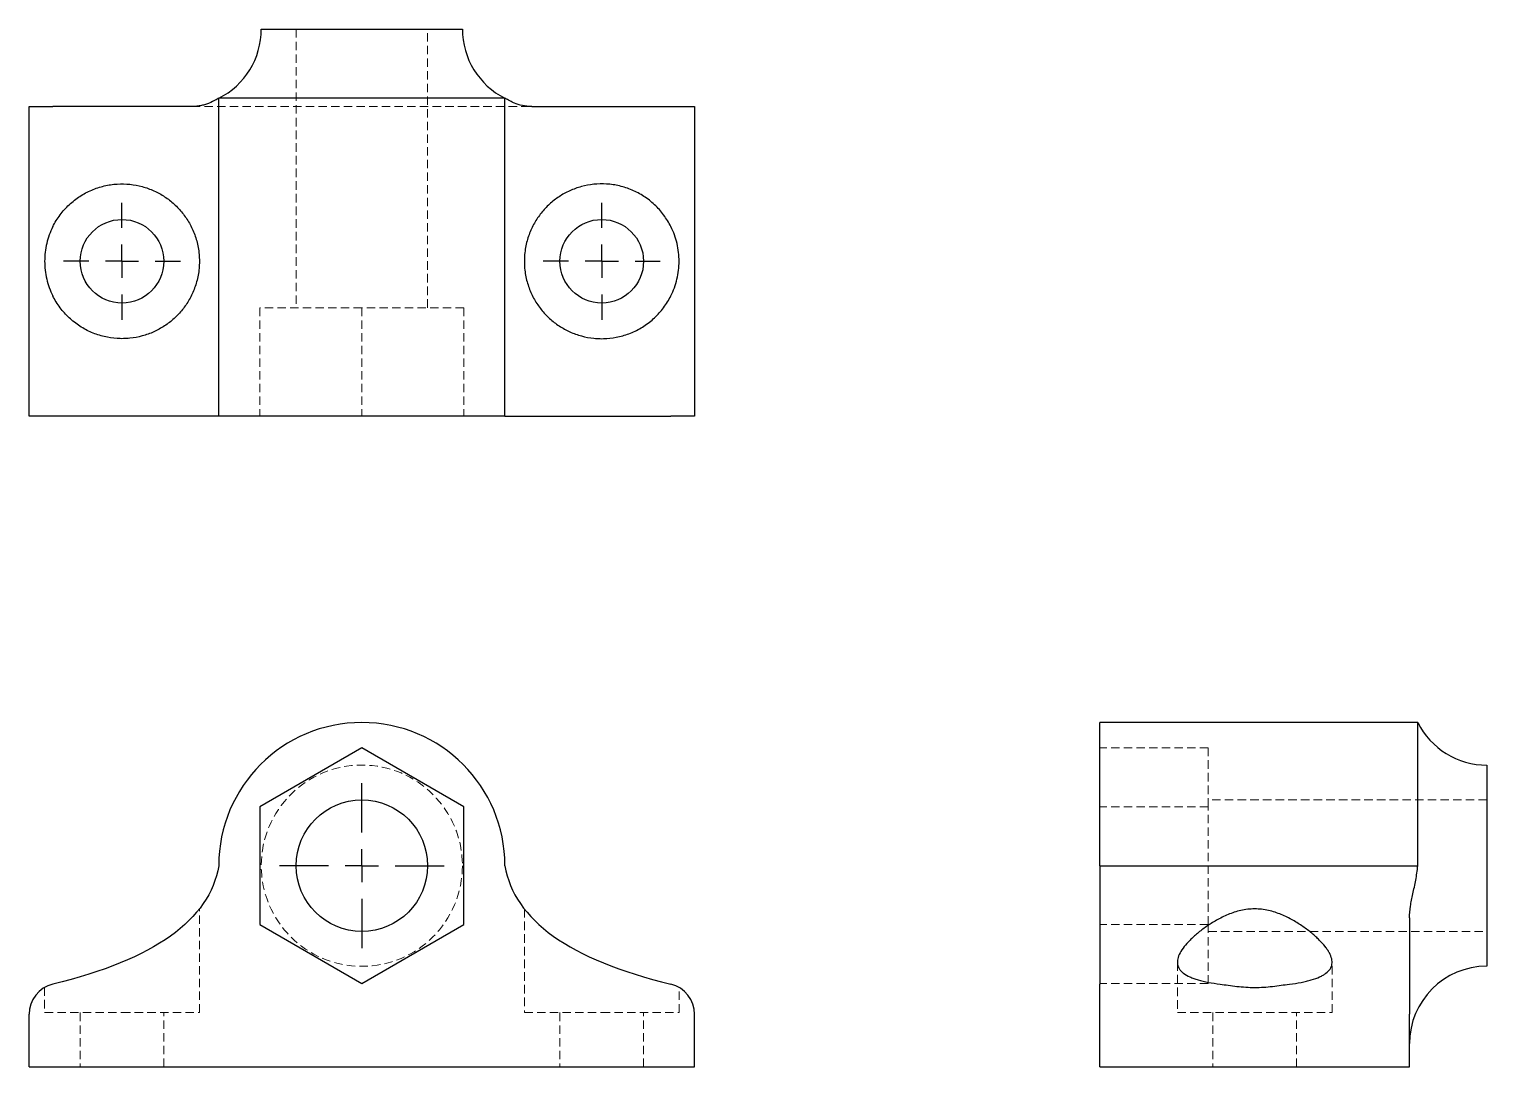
# Model space of a CAD drawing. Header units: millimetres. Extents: x 33 to 252, y 31 to 187.
import ezdxf

# ---------------------------------------------------------------- set-up
doc = ezdxf.new("R2010")
doc.units = ezdxf.units.MM
doc.linetypes.add('HIDDEN', pattern=[1.905, 1.27, -0.635])
doc.layers.add('10', color=7, linetype='Continuous')

# ---------------------------------------------------------------- blocks, each defined once
blk = doc.blocks.new('SW_CENTERMARKSYMBOL_0')
at = {"layer": '10', "color": 0}
for p, q in [((0, 5), (0, 12.38)), ((0, 0), (0, 2.5)), ((-5, 0), (-12.38, 0)), ((0, 0), (-2.5, 0)), ((0, 0), (0, -2.5)), ((0, 0), (2.5, 0)), ((5, 0), (12.38, 0)), ((0, -5), (0, -12.38))]:
    blk.add_line(p, q, dxfattribs=at)
blk = doc.blocks.new('SW_CENTERMARKSYMBOL_1')
at = {"layer": '10', "color": 0}
for p, q in [((0, 5), (0, 8.78)), ((0, 0), (0, 2.5)), ((-5, 0), (-8.78, 0)), ((0, 0), (-2.5, 0)), ((0, 0), (0, -2.5)), ((0, 0), (2.5, 0)), ((5, 0), (8.78, 0)), ((0, -5), (0, -8.78))]:
    blk.add_line(p, q, dxfattribs=at)
blk = doc.blocks.new('SW_CENTERMARKSYMBOL_2')
at = {"layer": '10', "color": 0}
for p, q in [((0, 5), (0, 8.78)), ((0, 0), (0, 2.5)), ((-5, 0), (-8.78, 0)), ((0, 0), (-2.5, 0)), ((0, 0), (0, -2.5)), ((0, 0), (2.5, 0)), ((5, 0), (8.78, 0)), ((0, -5), (0, -8.78))]:
    blk.add_line(p, q, dxfattribs=at)

msp = doc.modelspace()

# ---------------------------------------------------------------- linework, layer by layer
at = {"color": 7, "linetype": 'Continuous', "lineweight": 25}
for p, q in [((67.88, 187.07), (98.12, 187.07)), ((33, 128.93), (33, 175.44)), ((33, 175.44), (36.55, 175.44)), ((104.51, 176.69), (61.49, 176.69)), ((61.49, 128.93), (61.49, 176.69)), ((104.51, 128.93), (104.51, 176.69)), ((129.45, 175.44), (133, 175.44)), ((133, 175.44), (133, 128.93)), ((36.55, 128.93), (33, 128.93)), ((104.51, 128.93), (61.49, 128.93)), ((133, 128.93), (129.45, 128.93)), ((241.69, 82.87), (193.93, 82.87)), ((193.93, 61.36), (193.93, 82.87)), ((241.69, 61.36), (241.69, 82.87)), ((83, 79.08), (67.65, 70.22)), ((98.35, 70.22), (83, 79.08)), ((252.07, 76.48), (252.07, 46.24)), ((67.65, 70.22), (67.65, 52.5)), ((98.35, 52.5), (98.35, 70.22)), ((193.93, 61.36), (241.69, 61.36)), ((67.65, 52.5), (83, 43.64)), ((83, 43.64), (98.35, 52.5)), ((193.93, 39.03), (193.93, 43.55)), ((240.44, 43.55), (240.44, 39.03)), ((33, 31.13), (33, 39.03)), ((133, 31.13), (133, 39.03)), ((193.93, 31.13), (193.93, 39.03)), ((240.44, 31.13), (240.44, 39.03)), ((33, 31.13), (133, 31.13)), ((193.93, 31.13), (240.44, 31.13))]:
    msp.add_line(p, q, dxfattribs=at)
at = {"color": 7, "linetype": 'HIDDEN', "lineweight": 18}
for p, q in [((73.12, 187.07), (73.12, 145.21)), ((92.88, 145.21), (92.88, 187.07)), ((57.43, 175.44), (108.57, 175.44)), ((83, 145.21), (67.65, 145.21)), ((67.65, 145.21), (67.65, 128.93)), ((98.35, 145.21), (83, 145.21)), ((83, 145.21), (83, 128.93)), ((98.35, 145.21), (98.35, 128.93)), ((210.21, 79.08), (193.93, 79.08)), ((210.21, 70.22), (210.21, 79.08)), ((210.21, 70.22), (193.93, 70.22)), ((252.07, 71.24), (210.21, 71.24)), ((210.21, 52.5), (210.21, 70.22)), ((58.58, 39.27), (58.58, 54.86)), ((107.42, 54.86), (107.42, 39.27)), ((210.21, 52.5), (193.93, 52.5)), ((210.21, 43.64), (210.21, 52.5)), ((210.21, 51.48), (252.07, 51.48)), ((205.56, 46.85), (205.56, 39.27)), ((228.81, 39.27), (228.81, 46.85)), ((35.33, 43.08), (35.33, 39.27)), ((130.67, 39.27), (130.67, 43.08)), ((210.21, 43.64), (193.93, 43.64)), ((35.33, 39.27), (46.95, 39.27)), ((40.67, 39.27), (40.67, 31.13)), ((46.95, 39.27), (58.58, 39.27)), ((53.23, 31.13), (53.23, 39.27)), ((107.42, 39.27), (119.05, 39.27)), ((112.77, 39.27), (112.77, 31.13)), ((119.05, 39.27), (130.67, 39.27)), ((125.33, 31.13), (125.33, 39.27)), ((205.56, 39.27), (228.81, 39.27)), ((210.91, 39.27), (210.91, 31.13)), ((223.47, 31.13), (223.47, 39.27))]:
    msp.add_line(p, q, dxfattribs=at)
at = {"color": 7, "linetype": 'Continuous', "lineweight": 25}
for centre, radius in [((46.95, 152.19), 6.28), ((119.05, 152.19), 6.28), ((83, 61.36), 9.88)]:
    msp.add_circle(centre, radius, dxfattribs=at)
at = {"color": 7, "linetype": 'HIDDEN', "lineweight": 18}
msp.add_circle((83, 61.36), 15.12, dxfattribs=at)
at = {"color": 7, "linetype": 'Continuous', "lineweight": 25}
for centre, radius, start, end in [((56.26, 187.07), 11.63, 296.7437, 0), ((109.74, 187.07), 11.63, 180, 243.2561), ((83, 61.36), 21.51, 0, 180), ((252.07, 88.1), 11.63, 206.7437, 270), ((252.07, 34.62), 11.63, 90, 180), ((37.65, 39.03), 4.65, 103.635, 180), ((128.35, 39.03), 4.65, 0, 76.365)]:
    msp.add_arc(centre, radius, start, end, dxfattribs=at)
for points in [[(57.43, 175.44), (53.37, 175.44), (46.41, 175.44), (36.55, 175.44)], [(108.57, 175.44), (112.63, 175.44), (119.59, 175.44), (129.45, 175.44)], [(61.49, 128.93), (60.12, 128.93), (51.81, 128.93), (36.55, 128.93)], [(104.51, 128.93), (105.88, 128.93), (114.19, 128.93), (129.45, 128.93)], [(61.49, 61.36), (60.12, 53.19), (51.81, 47.25), (36.55, 43.55)], [(104.51, 61.36), (105.88, 53.19), (114.19, 47.25), (129.45, 43.55)], [(193.93, 61.36), (193.93, 53.19), (193.93, 47.25), (193.93, 43.55)], [(240.44, 53.53), (240.44, 49.27), (240.44, 45.94), (240.44, 43.55)]]:
    msp.add_open_spline(points, degree=3, dxfattribs=at)
for points, knots in [([(61.49, 176.69), (61.36, 176.62), (61.18, 176.51), (60.71, 176.25), (60.41, 176.1), (59.89, 175.89), (59.71, 175.82), (59.31, 175.69), (59.1, 175.64), (58.44, 175.5), (57.96, 175.44), (57.43, 175.44)], [0, 0, 0, 0, 0.25, 0.25, 0.5, 0.5, 0.625, 0.625, 0.75, 0.75, 1, 1, 1, 1]), ([(108.57, 175.44), (108.04, 175.44), (107.56, 175.5), (106.68, 175.69), (106.29, 175.81), (105.76, 176.03), (105.6, 176.1), (105.31, 176.25), (105.18, 176.32), (104.82, 176.51), (104.64, 176.62), (104.51, 176.69)], [0, 0, 0, 0, 0.25, 0.25, 0.5, 0.5, 0.625, 0.625, 0.75, 0.75, 1, 1, 1, 1]), ([(36.55, 157.39), (36.87, 158.01), (37.23, 158.6), (37.85, 159.42), (38.06, 159.69), (38.52, 160.2), (38.76, 160.45), (39.52, 161.15), (40.05, 161.57), (40.9, 162.12), (41.19, 162.29), (41.78, 162.61), (42.09, 162.75), (43.01, 163.15), (43.64, 163.35), (44.6, 163.58), (44.92, 163.64), (45.57, 163.74), (45.89, 163.77), (46.87, 163.83), (47.52, 163.82), (48.78, 163.69), (49.4, 163.57), (50.3, 163.33), (50.6, 163.23), (51.18, 163.02), (51.47, 162.9), (52.32, 162.52), (52.85, 162.23), (53.61, 161.72), (53.86, 161.55), (54.34, 161.17), (54.57, 160.98), (55.25, 160.36), (55.66, 159.91), (56.42, 158.96), (56.77, 158.46), (57.23, 157.64), (57.37, 157.36), (57.64, 156.78), (57.76, 156.48), (57.99, 155.87), (58.09, 155.56), (58.26, 154.91), (58.34, 154.58), (58.52, 153.57), (58.58, 152.88), (58.58, 151.47), (58.52, 150.78), (58.33, 149.77), (58.26, 149.44), (58.08, 148.8), (57.98, 148.49), (57.76, 147.88), (57.64, 147.58), (57.37, 147.01), (57.22, 146.72), (56.76, 145.9), (56.41, 145.4), (55.65, 144.45), (55.24, 144), (54.56, 143.39), (54.33, 143.19), (53.85, 142.82), (53.6, 142.64), (52.84, 142.14), (52.3, 141.84), (51.18, 141.34), (50.59, 141.12), (49.38, 140.8), (48.77, 140.68), (47.82, 140.59), (47.5, 140.57), (46.85, 140.55), (46.53, 140.56), (45.56, 140.62), (44.92, 140.72), (43.96, 140.94), (43.64, 141.03), (43.01, 141.24), (42.7, 141.36), (41.77, 141.75), (41.18, 142.07), (40.34, 142.62), (40.06, 142.81), (39.52, 143.23), (39.26, 143.46), (38.51, 144.16), (38.06, 144.67), (37.24, 145.76), (36.87, 146.36), (36.55, 146.98)], [0, 0, 0, 0, 0.03125, 0.03125, 0.046875, 0.046875, 0.0625, 0.0625, 0.09375, 0.09375, 0.109375, 0.109375, 0.125, 0.125, 0.15625, 0.15625, 0.171875, 0.171875, 0.1875, 0.1875, 0.21875, 0.21875, 0.25, 0.25, 0.265625, 0.265625, 0.28125, 0.28125, 0.3125, 0.3125, 0.328125, 0.328125, 0.34375, 0.34375, 0.375, 0.375, 0.40625, 0.40625, 0.421875, 0.421875, 0.4375, 0.4375, 0.453125, 0.453125, 0.46875, 0.46875, 0.5, 0.5, 0.53125, 0.53125, 0.546875, 0.546875, 0.5625, 0.5625, 0.578125, 0.578125, 0.59375, 0.59375, 0.625, 0.625, 0.65625, 0.65625, 0.671875, 0.671875, 0.6875, 0.6875, 0.71875, 0.71875, 0.75, 0.75, 0.78125, 0.78125, 0.796875, 0.796875, 0.8125, 0.8125, 0.84375, 0.84375, 0.859375, 0.859375, 0.875, 0.875, 0.90625, 0.90625, 0.921875, 0.921875, 0.9375, 0.9375, 0.96875, 0.96875, 1, 1, 1, 1]), ([(129.45, 157.39), (129.13, 158.01), (128.77, 158.6), (128.15, 159.42), (127.94, 159.69), (127.48, 160.2), (127.24, 160.45), (126.48, 161.15), (125.95, 161.57), (125.1, 162.12), (124.81, 162.29), (124.22, 162.61), (123.91, 162.75), (122.99, 163.15), (122.36, 163.35), (121.4, 163.58), (121.08, 163.64), (120.43, 163.74), (120.11, 163.77), (119.13, 163.83), (118.48, 163.82), (117.22, 163.69), (116.6, 163.57), (115.7, 163.33), (115.4, 163.23), (114.82, 163.02), (114.53, 162.9), (113.68, 162.52), (113.15, 162.23), (112.39, 161.72), (112.14, 161.55), (111.66, 161.17), (111.43, 160.98), (110.75, 160.36), (110.34, 159.91), (109.58, 158.96), (109.23, 158.46), (108.77, 157.64), (108.63, 157.36), (108.36, 156.78), (108.24, 156.48), (108.01, 155.87), (107.91, 155.56), (107.74, 154.91), (107.66, 154.58), (107.48, 153.57), (107.42, 152.88), (107.42, 151.47), (107.48, 150.78), (107.67, 149.77), (107.74, 149.44), (107.92, 148.8), (108.02, 148.49), (108.24, 147.88), (108.36, 147.58), (108.63, 147.01), (108.78, 146.72), (109.24, 145.9), (109.59, 145.4), (110.35, 144.45), (110.76, 144), (111.44, 143.39), (111.67, 143.19), (112.15, 142.82), (112.4, 142.64), (113.16, 142.14), (113.7, 141.84), (114.82, 141.34), (115.41, 141.12), (116.62, 140.8), (117.23, 140.68), (118.18, 140.59), (118.5, 140.57), (119.15, 140.55), (119.47, 140.56), (120.44, 140.62), (121.08, 140.72), (122.04, 140.94), (122.36, 141.03), (122.99, 141.24), (123.3, 141.36), (124.23, 141.75), (124.82, 142.07), (125.66, 142.62), (125.94, 142.81), (126.48, 143.23), (126.74, 143.46), (127.49, 144.16), (127.94, 144.67), (128.76, 145.76), (129.13, 146.36), (129.45, 146.98)], [0, 0, 0, 0, 0.03125, 0.03125, 0.046875, 0.046875, 0.0625, 0.0625, 0.09375, 0.09375, 0.109375, 0.109375, 0.125, 0.125, 0.15625, 0.15625, 0.171875, 0.171875, 0.1875, 0.1875, 0.21875, 0.21875, 0.25, 0.25, 0.265625, 0.265625, 0.28125, 0.28125, 0.3125, 0.3125, 0.328125, 0.328125, 0.34375, 0.34375, 0.375, 0.375, 0.40625, 0.40625, 0.421875, 0.421875, 0.4375, 0.4375, 0.453125, 0.453125, 0.46875, 0.46875, 0.5, 0.5, 0.53125, 0.53125, 0.546875, 0.546875, 0.5625, 0.5625, 0.578125, 0.578125, 0.59375, 0.59375, 0.625, 0.625, 0.65625, 0.65625, 0.671875, 0.671875, 0.6875, 0.6875, 0.71875, 0.71875, 0.75, 0.75, 0.78125, 0.78125, 0.796875, 0.796875, 0.8125, 0.8125, 0.84375, 0.84375, 0.859375, 0.859375, 0.875, 0.875, 0.90625, 0.90625, 0.921875, 0.921875, 0.9375, 0.9375, 0.96875, 0.96875, 1, 1, 1, 1]), ([(36.55, 157.39), (36.15, 156.58), (35.85, 155.74), (35.54, 154.43), (35.46, 153.99), (35.35, 153.09), (35.33, 152.64), (35.33, 151.74), (35.35, 151.29), (35.45, 150.4), (35.53, 149.96), (35.84, 148.64), (36.15, 147.79), (36.55, 146.98)], [0, 0, 0, 0, 0.25, 0.25, 0.375, 0.375, 0.5, 0.5, 0.625, 0.625, 0.75, 0.75, 1, 1, 1, 1]), ([(129.45, 146.98), (129.85, 147.79), (130.15, 148.63), (130.46, 149.94), (130.54, 150.38), (130.65, 151.29), (130.67, 151.74), (130.67, 152.63), (130.65, 153.08), (130.55, 153.97), (130.47, 154.42), (130.16, 155.74), (129.85, 156.58), (129.45, 157.39)], [0, 0, 0, 0, 0.25, 0.25, 0.375, 0.375, 0.5, 0.5, 0.625, 0.625, 0.75, 0.75, 1, 1, 1, 1]), ([(240.44, 53.53), (240.44, 54.08), (240.5, 54.65), (240.69, 55.85), (240.81, 56.48), (241.03, 57.47), (241.1, 57.81), (241.25, 58.49), (241.32, 58.83), (241.51, 59.89), (241.62, 60.61), (241.69, 61.36)], [0, 0, 0, 0, 0.25, 0.25, 0.5, 0.5, 0.625, 0.625, 0.75, 0.75, 1, 1, 1, 1]), ([(222.39, 43.55), (223.01, 43.63), (223.6, 43.72), (224.42, 43.87), (224.69, 43.93), (225.2, 44.05), (225.45, 44.12), (226.15, 44.32), (226.57, 44.47), (227.12, 44.72), (227.29, 44.81), (227.61, 44.99), (227.75, 45.09), (228.15, 45.38), (228.35, 45.6), (228.58, 45.94), (228.64, 46.06), (228.74, 46.3), (228.77, 46.43), (228.83, 46.81), (228.82, 47.09), (228.69, 47.65), (228.57, 47.94), (228.33, 48.4), (228.23, 48.55), (228.02, 48.87), (227.9, 49.03), (227.52, 49.52), (227.23, 49.85), (226.72, 50.35), (226.55, 50.52), (226.17, 50.86), (225.98, 51.03), (225.36, 51.54), (224.91, 51.87), (223.96, 52.53), (223.46, 52.86), (222.64, 53.32), (222.36, 53.47), (221.78, 53.75), (221.48, 53.89), (220.87, 54.14), (220.56, 54.25), (219.91, 54.46), (219.58, 54.55), (218.57, 54.78), (217.88, 54.86), (216.47, 54.86), (215.78, 54.78), (214.77, 54.55), (214.44, 54.46), (213.8, 54.25), (213.49, 54.13), (212.88, 53.88), (212.58, 53.75), (212.01, 53.46), (211.72, 53.31), (210.9, 52.85), (210.4, 52.53), (209.45, 51.87), (209, 51.53), (208.39, 51.02), (208.19, 50.85), (207.82, 50.51), (207.64, 50.34), (207.14, 49.84), (206.84, 49.51), (206.34, 48.87), (206.12, 48.55), (205.8, 47.94), (205.68, 47.64), (205.59, 47.22), (205.57, 47.08), (205.55, 46.81), (205.56, 46.68), (205.62, 46.29), (205.72, 46.05), (205.94, 45.71), (206.03, 45.6), (206.24, 45.39), (206.36, 45.28), (206.75, 44.99), (207.07, 44.81), (207.62, 44.56), (207.81, 44.48), (208.23, 44.32), (208.46, 44.25), (209.16, 44.05), (209.67, 43.93), (210.76, 43.72), (211.36, 43.63), (211.98, 43.55)], [0, 0, 0, 0, 0.03125, 0.03125, 0.046875, 0.046875, 0.0625, 0.0625, 0.09375, 0.09375, 0.109375, 0.109375, 0.125, 0.125, 0.15625, 0.15625, 0.171875, 0.171875, 0.1875, 0.1875, 0.21875, 0.21875, 0.25, 0.25, 0.265625, 0.265625, 0.28125, 0.28125, 0.3125, 0.3125, 0.328125, 0.328125, 0.34375, 0.34375, 0.375, 0.375, 0.40625, 0.40625, 0.421875, 0.421875, 0.4375, 0.4375, 0.453125, 0.453125, 0.46875, 0.46875, 0.5, 0.5, 0.53125, 0.53125, 0.546875, 0.546875, 0.5625, 0.5625, 0.578125, 0.578125, 0.59375, 0.59375, 0.625, 0.625, 0.65625, 0.65625, 0.671875, 0.671875, 0.6875, 0.6875, 0.71875, 0.71875, 0.75, 0.75, 0.78125, 0.78125, 0.796875, 0.796875, 0.8125, 0.8125, 0.84375, 0.84375, 0.859375, 0.859375, 0.875, 0.875, 0.90625, 0.90625, 0.921875, 0.921875, 0.9375, 0.9375, 0.96875, 0.96875, 1, 1, 1, 1]), ([(211.98, 43.55), (212.79, 43.45), (213.63, 43.32), (214.94, 43.18), (215.38, 43.13), (216.29, 43.08), (216.74, 43.06), (217.63, 43.06), (218.08, 43.07), (218.97, 43.13), (219.42, 43.17), (220.74, 43.32), (221.58, 43.45), (222.39, 43.55)], [0, 0, 0, 0, 0.25, 0.25, 0.375, 0.375, 0.5, 0.5, 0.625, 0.625, 0.75, 0.75, 1, 1, 1, 1])]:
    msp.add_open_spline(points, degree=3, knots=knots, dxfattribs=at)

# ---------------------------------------------------------------- block references
at = {"layer": '10'}
for name, p in [('SW_CENTERMARKSYMBOL_2', (46.95, 152.19)), ('SW_CENTERMARKSYMBOL_1', (119.05, 152.19)), ('SW_CENTERMARKSYMBOL_0', (83, 61.36))]:
    msp.add_blockref(name, p, dxfattribs=at)

doc.saveas('drawing.dxf')
